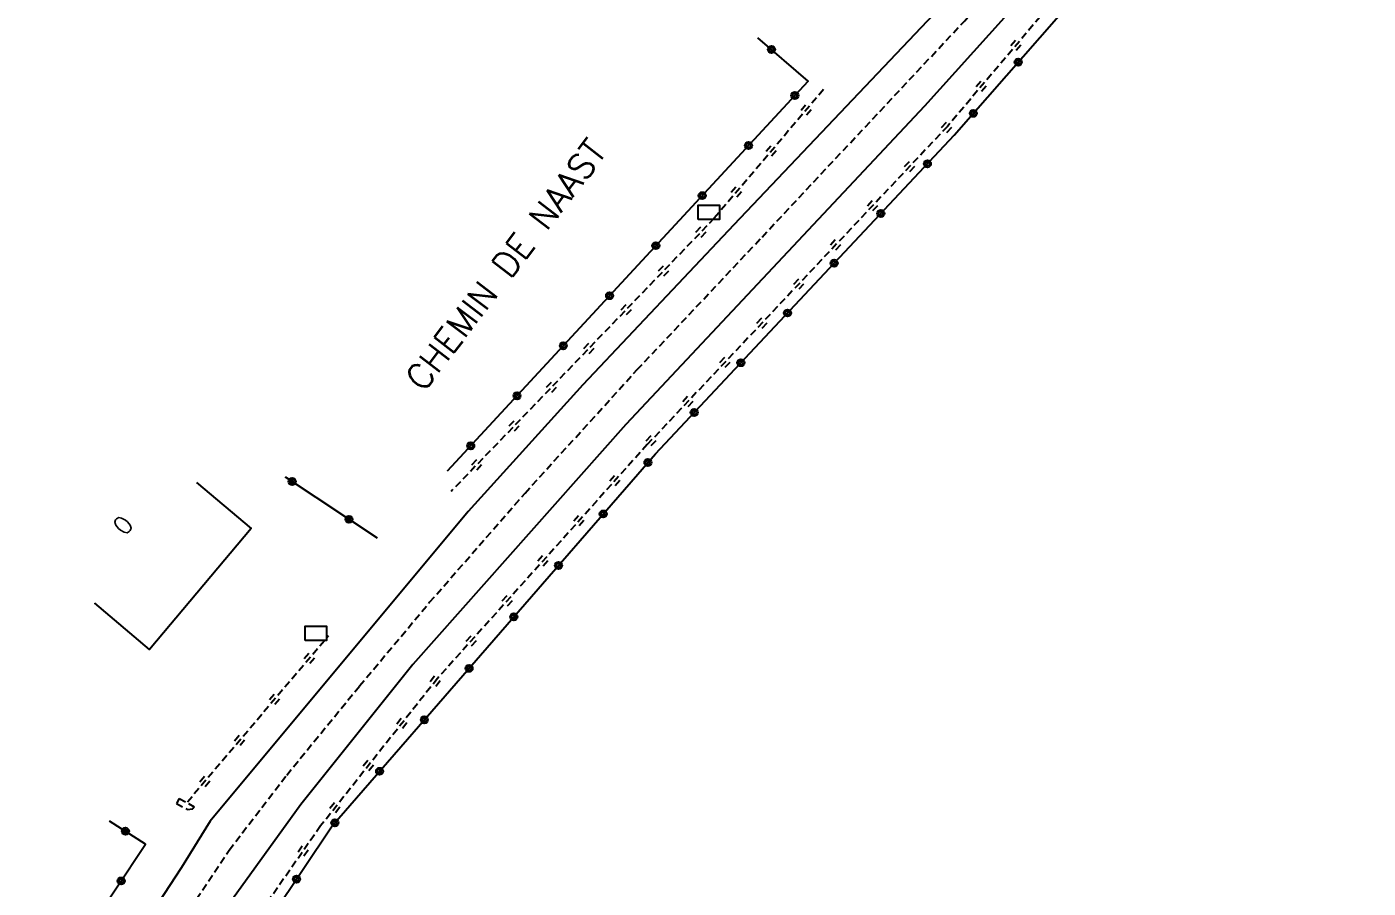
# Model space of a CAD drawing. Header units: millimetres. Extents: x 133016 to 134000, y 142000 to 143000.
# Drawn here: x 133178.5 to 133272, y 142117.4 to 142177.4 of the extents above; entities that cross this region are included whole.
import ezdxf
from ezdxf.enums import TextEntityAlignment as Align

# ---------------------------------------------------------------- set-up
doc = ezdxf.new("R2010")
doc.units = ezdxf.units.MM
doc.linetypes.add('DASHED', pattern=[0.75, 0.5, -0.25])
doc.layers.get('0').update_dxf_attribs({"linetype": 'CONTINUOUS'})
for name, color, linetype in [('W0001', 6, 'DASHED'), ('W0008', 7, 'CONTINUOUS'), ('W0100', 7, 'CONTINUOUS'), ('W0112', 1, 'DASHED'), ('W0220', 5, 'DASHED'), ('W0322', 7, 'CONTINUOUS'), ('W0989', 7, 'CONTINUOUS'), ('W0991', 7, 'CONTINUOUS'), ('W1471', 7, 'CONTINUOUS')]:
    doc.layers.add(name, color=color, linetype=linetype)
doc.styles.get("Standard").update_dxf_attribs({"font": 'romans.shx', "width": 0.85})

# ---------------------------------------------------------------- blocks, each defined once
blk = doc.blocks.new('t322o')
at = {"color": 0, "linetype": 'Continuous'}
for radius in [0.25, 0.15]:
    blk.add_circle((0, 0), radius, dxfattribs=at)
blk = doc.blocks.new('T1471')
at = {"color": 0, "linetype": 'Continuous', "flags": 128}
blk.add_lwpolyline([(-0.75, -0.5), (-0.75, 0.5), (0.75, 0.5), (0.75, -0.5), (-0.75, -0.5)], dxfattribs=at)
blk = doc.blocks.new('t220o')
at = {"color": 0, "linetype": 'Continuous'}
for p, q in [((-0.25, 0.25), (0.25, 0.25)), ((-0.25, -0.25), (0.25, -0.25))]:
    blk.add_line(p, q, dxfattribs=at)

msp = doc.modelspace()

# ---------------------------------------------------------------- linework, layer by layer
at = {"layer": 'W0001'}
msp.add_lwpolyline([(133188.642, 142114.174), (133192.598, 142120.07), (133196.604, 142125.294), (133201.686, 142131.51), (133206.568, 142137.33), (133213.214, 142144.934), (133221.037, 142153.536), (133229.732, 142162.77), (133243.856, 142177.84), (133253.13, 142188.224), (133258.126, 142193.887), (133264.276, 142201.178), (133284.127, 142224.764), (133291.728, 142233.092), (133295.448, 142236.248), (133305.956, 142242.938)], dxfattribs=at)
at = {"layer": 'W0008'}
for points in [[(133295.726, 142255.216), (133296.772, 142252.564), (133296.738, 142251.96), (133297.508, 142250.077), (133297.93, 142248.682), (133297.952, 142247.126), (133297.614, 142245.788), (133297.035, 142244.634), (133296.243, 142243.508), (133295.142, 142242.165), (133294.052, 142240.882), (133279.483, 142223.858), (133270.28, 142213.086), (133261.755, 142203.057), (133262.113, 142202.742), (133261.204, 142200.571), (133245.157, 142181.967), (133227.761, 142163.623), (133217.239, 142152.488), (133209.247, 142143.656), (133191.278, 142122.075), (133189.278, 142118.868), (133180.253, 142105.102)], [(133282.863, 142218.789), (133269.263, 142202.972), (133267.665, 142201.086), (133260.227, 142192.397), (133259.834, 142192.744), (133241.049, 142171.887), (133220.245, 142149.71), (133205.386, 142132.989), (133197.579, 142123.254), (133191.314, 142114.569)]]:
    msp.add_lwpolyline(points, dxfattribs=at)
at = {"layer": 'W0100'}
msp.add_lwpolyline([(133190.312, 142145.68), (133194.137, 142142.461), (133187.051, 142134.04), (133183.226, 142137.26), (133183.226, 142137.26), (133183.226, 142137.26), (133183.226, 142137.26), (133183.226, 142137.26), (133183.226, 142137.26), (133183.226, 142137.26), (133183.226, 142137.26), (133183.226, 142137.26), (133183.226, 142137.26), (133183.226, 142137.26), (133183.226, 142137.26), (133183.226, 142137.26), (133183.226, 142137.26), (133183.226, 142137.26), (133183.226, 142137.26), (133183.226, 142137.26), (133183.226, 142137.26), (133183.226, 142137.26), (133183.226, 142137.26), (133183.226, 142137.26), (133183.226, 142137.26), (133183.226, 142137.26), (133183.226, 142137.26), (133183.226, 142137.26), (133183.226, 142137.26), (133183.226, 142137.26), (133183.226, 142137.26), (133183.226, 142137.26), (133183.226, 142137.26), (133183.226, 142137.26), (133183.226, 142137.26), (133183.226, 142137.26), (133183.226, 142137.26), (133183.226, 142137.26), (133183.226, 142137.26), (133183.226, 142137.26), (133183.226, 142137.26), (133183.226, 142137.26), (133183.226, 142137.26), (133183.226, 142137.26), (133183.226, 142137.26), (133183.226, 142137.26), (133183.226, 142137.26), (133183.226, 142137.26), (133183.226, 142137.26), (133183.226, 142137.26), (133183.226, 142137.26), (133183.226, 142137.26), (133183.226, 142137.26), (133183.226, 142137.26), (133183.226, 142137.26), (133183.226, 142137.26), (133183.226, 142137.26), (133183.226, 142137.26), (133183.226, 142137.26), (133183.226, 142137.26), (133183.226, 142137.26), (133183.226, 142137.26), (133183.226, 142137.26), (133183.226, 142137.26), (133183.226, 142137.26), (133183.226, 142137.26), (133183.226, 142137.26), (133183.226, 142137.26), (133183.226, 142137.26), (133183.226, 142137.26), (133183.226, 142137.26), (133183.226, 142137.26), (133183.226, 142137.26), (133183.226, 142137.26), (133183.226, 142137.26), (133183.226, 142137.26), (133183.226, 142137.26), (133183.226, 142137.26), (133183.226, 142137.26), (133183.226, 142137.26), (133183.226, 142137.26), (133183.226, 142137.26), (133183.226, 142137.26), (133183.226, 142137.26), (133183.226, 142137.26), (133183.226, 142137.26), (133183.226, 142137.26), (133183.226, 142137.26), (133183.226, 142137.26), (133183.226, 142137.26), (133183.226, 142137.26), (133183.226, 142137.26), (133183.226, 142137.26), (133183.226, 142137.26), (133183.226, 142137.26), (133183.226, 142137.26), (133183.226, 142137.26), (133183.226, 142137.26), (133183.226, 142137.26), (133183.226, 142137.26), (133183.226, 142137.26), (133183.226, 142137.26), (133183.226, 142137.26), (133183.226, 142137.26), (133183.226, 142137.26), (133183.226, 142137.26), (133183.226, 142137.26), (133183.226, 142137.26), (133183.226, 142137.26), (133183.226, 142137.26), (133183.226, 142137.26), (133183.226, 142137.26), (133183.226, 142137.26), (133183.226, 142137.26), (133183.226, 142137.26), (133183.226, 142137.26), (133183.226, 142137.26), (133183.226, 142137.26), (133183.226, 142137.26), (133183.226, 142137.26)], dxfattribs=at)
at = {"layer": 'W0112'}
for points in [[(133189.11, 142123.676), (133188.916, 142123.327), (133189.671, 142122.907), (133190.069, 142122.948), (133190.069, 142122.948), (133190.069, 142122.948), (133190.069, 142122.948), (133190.069, 142122.948), (133190.069, 142122.948), (133190.069, 142122.948), (133190.069, 142122.948), (133190.069, 142122.948), (133190.069, 142122.948), (133190.069, 142122.948), (133190.069, 142122.948), (133190.069, 142122.948), (133190.069, 142122.948), (133190.069, 142122.948), (133190.069, 142122.948), (133190.069, 142122.948), (133190.069, 142122.948), (133190.069, 142122.948), (133190.069, 142122.948), (133190.069, 142122.948), (133190.069, 142122.948), (133190.069, 142122.948), (133190.069, 142122.948), (133190.069, 142122.948), (133190.069, 142122.948), (133190.069, 142122.948), (133190.069, 142122.948), (133190.069, 142122.948), (133190.069, 142122.948), (133190.069, 142122.948), (133190.069, 142122.948), (133190.069, 142122.948), (133190.069, 142122.948), (133190.069, 142122.948), (133190.069, 142122.948), (133190.069, 142122.948), (133190.069, 142122.948), (133190.069, 142122.948), (133190.069, 142122.948), (133190.069, 142122.948), (133190.069, 142122.948), (133190.069, 142122.948), (133190.069, 142122.948), (133190.069, 142122.948), (133190.069, 142122.948), (133190.069, 142122.948), (133190.069, 142122.948), (133190.069, 142122.948), (133190.069, 142122.948), (133190.069, 142122.948), (133190.069, 142122.948), (133190.069, 142122.948), (133190.069, 142122.948), (133190.069, 142122.948), (133190.069, 142122.948), (133190.069, 142122.948), (133190.069, 142122.948), (133190.069, 142122.948), (133190.069, 142122.948), (133190.069, 142122.948), (133190.069, 142122.948), (133190.069, 142122.948), (133190.069, 142122.948), (133190.069, 142122.948), (133190.069, 142122.948), (133190.069, 142122.948), (133190.069, 142122.948), (133190.069, 142122.948), (133190.069, 142122.948), (133190.069, 142122.948), (133190.069, 142122.948), (133190.069, 142122.948), (133190.069, 142122.948), (133190.069, 142122.948), (133190.069, 142122.948), (133190.069, 142122.948), (133190.069, 142122.948), (133190.069, 142122.948), (133190.069, 142122.948), (133190.069, 142122.948), (133190.069, 142122.948), (133190.069, 142122.948), (133190.069, 142122.948), (133190.069, 142122.948), (133190.069, 142122.948), (133190.069, 142122.948), (133190.069, 142122.948), (133190.069, 142122.948), (133190.069, 142122.948), (133190.069, 142122.948), (133190.069, 142122.948), (133190.069, 142122.948), (133190.069, 142122.948), (133190.069, 142122.948), (133190.069, 142122.948), (133190.069, 142122.948), (133190.069, 142122.948), (133190.069, 142122.948), (133190.069, 142122.948), (133190.069, 142122.948), (133190.069, 142122.948), (133190.069, 142122.948), (133190.069, 142122.948), (133190.069, 142122.948), (133190.069, 142122.948), (133190.069, 142122.948), (133190.069, 142122.948), (133190.069, 142122.948), (133190.069, 142122.948), (133190.069, 142122.948), (133190.069, 142122.948), (133190.069, 142122.948), (133190.069, 142122.948), (133190.069, 142122.948), (133190.069, 142122.948), (133190.069, 142122.948)], [(133189.11, 142123.676), (133190.168, 142123.089), (133190.069, 142122.948), (133190.069, 142122.948), (133190.069, 142122.948), (133190.069, 142122.948), (133190.069, 142122.948), (133190.069, 142122.948), (133190.069, 142122.948), (133190.069, 142122.948), (133190.069, 142122.948), (133190.069, 142122.948), (133190.069, 142122.948), (133190.069, 142122.948), (133190.069, 142122.948), (133190.069, 142122.948), (133190.069, 142122.948), (133190.069, 142122.948), (133190.069, 142122.948), (133190.069, 142122.948), (133190.069, 142122.948), (133190.069, 142122.948), (133190.069, 142122.948), (133190.069, 142122.948), (133190.069, 142122.948), (133190.069, 142122.948), (133190.069, 142122.948), (133190.069, 142122.948), (133190.069, 142122.948), (133190.069, 142122.948), (133190.069, 142122.948), (133190.069, 142122.948), (133190.069, 142122.948), (133190.069, 142122.948), (133190.069, 142122.948), (133190.069, 142122.948), (133190.069, 142122.948), (133190.069, 142122.948), (133190.069, 142122.948), (133190.069, 142122.948), (133190.069, 142122.948), (133190.069, 142122.948), (133190.069, 142122.948), (133190.069, 142122.948), (133190.069, 142122.948), (133190.069, 142122.948), (133190.069, 142122.948), (133190.069, 142122.948), (133190.069, 142122.948), (133190.069, 142122.948), (133190.069, 142122.948), (133190.069, 142122.948), (133190.069, 142122.948), (133190.069, 142122.948), (133190.069, 142122.948), (133190.069, 142122.948), (133190.069, 142122.948), (133190.069, 142122.948), (133190.069, 142122.948), (133190.069, 142122.948), (133190.069, 142122.948), (133190.069, 142122.948), (133190.069, 142122.948), (133190.069, 142122.948), (133190.069, 142122.948), (133190.069, 142122.948), (133190.069, 142122.948), (133190.069, 142122.948), (133190.069, 142122.948), (133190.069, 142122.948), (133190.069, 142122.948), (133190.069, 142122.948), (133190.069, 142122.948), (133190.069, 142122.948), (133190.069, 142122.948), (133190.069, 142122.948), (133190.069, 142122.948), (133190.069, 142122.948), (133190.069, 142122.948), (133190.069, 142122.948), (133190.069, 142122.948), (133190.069, 142122.948), (133190.069, 142122.948), (133190.069, 142122.948), (133190.069, 142122.948), (133190.069, 142122.948), (133190.069, 142122.948), (133190.069, 142122.948), (133190.069, 142122.948), (133190.069, 142122.948), (133190.069, 142122.948), (133190.069, 142122.948), (133190.069, 142122.948), (133190.069, 142122.948), (133190.069, 142122.948), (133190.069, 142122.948), (133190.069, 142122.948), (133190.069, 142122.948), (133190.069, 142122.948), (133190.069, 142122.948), (133190.069, 142122.948), (133190.069, 142122.948), (133190.069, 142122.948), (133190.069, 142122.948), (133190.069, 142122.948), (133190.069, 142122.948), (133190.069, 142122.948), (133190.069, 142122.948), (133190.069, 142122.948), (133190.069, 142122.948), (133190.069, 142122.948), (133190.069, 142122.948), (133190.069, 142122.948), (133190.069, 142122.948), (133190.069, 142122.948), (133190.069, 142122.948), (133190.069, 142122.948), (133190.069, 142122.948), (133190.069, 142122.948), (133190.069, 142122.948)]]:
    msp.add_lwpolyline(points, dxfattribs=at)
at = {"layer": 'W0220'}
for points in [[(133260.745, 142191.856), (133242.649, 142170.478), (133221.737, 142148.316), (133207.112, 142132.024), (133198.967, 142121.75), (133184.093, 142100.424)], [(133234.013, 142173.038), (133226.404, 142164.084), (133208.069, 142145.057), (133208.069, 142145.057), (133208.069, 142145.057), (133208.069, 142145.057), (133208.069, 142145.057), (133208.069, 142145.057), (133208.069, 142145.057), (133208.069, 142145.057), (133208.069, 142145.057), (133208.069, 142145.057), (133208.069, 142145.057), (133208.069, 142145.057), (133208.069, 142145.057), (133208.069, 142145.057), (133208.069, 142145.057), (133208.069, 142145.057), (133208.069, 142145.057), (133208.069, 142145.057), (133208.069, 142145.057), (133208.069, 142145.057), (133208.069, 142145.057), (133208.069, 142145.057), (133208.069, 142145.057), (133208.069, 142145.057), (133208.069, 142145.057), (133208.069, 142145.057), (133208.069, 142145.057), (133208.069, 142145.057), (133208.069, 142145.057), (133208.069, 142145.057), (133208.069, 142145.057), (133208.069, 142145.057), (133208.069, 142145.057), (133208.069, 142145.057), (133208.069, 142145.057), (133208.069, 142145.057), (133208.069, 142145.057), (133208.069, 142145.057), (133208.069, 142145.057), (133208.069, 142145.057), (133208.069, 142145.057), (133208.069, 142145.057), (133208.069, 142145.057), (133208.069, 142145.057), (133208.069, 142145.057), (133208.069, 142145.057), (133208.069, 142145.057), (133208.069, 142145.057), (133208.069, 142145.057), (133208.069, 142145.057), (133208.069, 142145.057), (133208.069, 142145.057), (133208.069, 142145.057), (133208.069, 142145.057), (133208.069, 142145.057), (133208.069, 142145.057), (133208.069, 142145.057), (133208.069, 142145.057), (133208.069, 142145.057), (133208.069, 142145.057), (133208.069, 142145.057), (133208.069, 142145.057), (133208.069, 142145.057), (133208.069, 142145.057), (133208.069, 142145.057), (133208.069, 142145.057), (133208.069, 142145.057), (133208.069, 142145.057), (133208.069, 142145.057), (133208.069, 142145.057), (133208.069, 142145.057), (133208.069, 142145.057), (133208.069, 142145.057), (133208.069, 142145.057), (133208.069, 142145.057), (133208.069, 142145.057), (133208.069, 142145.057), (133208.069, 142145.057), (133208.069, 142145.057), (133208.069, 142145.057), (133208.069, 142145.057), (133208.069, 142145.057), (133208.069, 142145.057), (133208.069, 142145.057), (133208.069, 142145.057), (133208.069, 142145.057), (133208.069, 142145.057), (133208.069, 142145.057), (133208.069, 142145.057), (133208.069, 142145.057), (133208.069, 142145.057), (133208.069, 142145.057), (133208.069, 142145.057), (133208.069, 142145.057), (133208.069, 142145.057), (133208.069, 142145.057), (133208.069, 142145.057), (133208.069, 142145.057), (133208.069, 142145.057)], [(133208.069, 142145.057), (133208.069, 142145.057), (133208.069, 142145.057), (133208.069, 142145.057), (133208.069, 142145.057), (133208.069, 142145.057), (133208.069, 142145.057), (133208.069, 142145.057), (133208.069, 142145.057), (133208.069, 142145.057), (133208.069, 142145.057), (133208.069, 142145.057), (133208.069, 142145.057), (133208.069, 142145.057), (133208.069, 142145.057), (133208.069, 142145.057), (133208.069, 142145.057), (133208.069, 142145.057), (133208.069, 142145.057), (133208.069, 142145.057)], [(133189.683, 142123.434), (133189.683, 142123.434), (133189.683, 142123.434), (133189.683, 142123.434), (133189.683, 142123.434), (133189.683, 142123.434), (133189.683, 142123.434), (133189.683, 142123.434), (133189.683, 142123.434), (133189.683, 142123.434), (133189.683, 142123.434), (133189.683, 142123.434), (133189.683, 142123.434), (133189.683, 142123.434), (133189.683, 142123.434), (133189.683, 142123.434), (133189.683, 142123.434), (133189.683, 142123.434), (133189.683, 142123.434), (133199.514, 142135.01)], [(133189.683, 142123.434), (133189.683, 142123.434), (133189.683, 142123.434), (133189.683, 142123.434), (133189.683, 142123.434), (133189.683, 142123.434), (133189.683, 142123.434), (133189.683, 142123.434), (133189.683, 142123.434), (133189.683, 142123.434), (133189.683, 142123.434), (133189.683, 142123.434), (133189.683, 142123.434), (133189.683, 142123.434), (133189.683, 142123.434), (133189.683, 142123.434), (133189.683, 142123.434), (133189.683, 142123.434), (133189.683, 142123.434), (133189.683, 142123.434), (133189.683, 142123.434), (133189.683, 142123.434), (133189.683, 142123.434), (133189.683, 142123.434), (133189.683, 142123.434), (133189.683, 142123.434), (133189.683, 142123.434), (133189.683, 142123.434), (133189.683, 142123.434), (133189.683, 142123.434), (133189.683, 142123.434), (133189.683, 142123.434), (133189.683, 142123.434), (133189.683, 142123.434), (133189.683, 142123.434), (133189.683, 142123.434), (133189.683, 142123.434), (133189.683, 142123.434), (133189.683, 142123.434), (133189.683, 142123.434), (133189.683, 142123.434), (133189.683, 142123.434), (133189.683, 142123.434), (133189.683, 142123.434), (133189.683, 142123.434), (133189.683, 142123.434), (133189.683, 142123.434), (133189.683, 142123.434), (133189.683, 142123.434), (133189.683, 142123.434), (133189.683, 142123.434), (133189.683, 142123.434), (133189.683, 142123.434), (133189.683, 142123.434), (133189.683, 142123.434), (133189.683, 142123.434), (133189.683, 142123.434), (133189.683, 142123.434), (133189.683, 142123.434), (133189.683, 142123.434), (133189.683, 142123.434), (133189.683, 142123.434), (133189.683, 142123.434), (133189.683, 142123.434), (133189.683, 142123.434), (133189.683, 142123.434), (133189.683, 142123.434), (133189.683, 142123.434), (133189.683, 142123.434), (133189.683, 142123.434), (133189.683, 142123.434), (133189.683, 142123.434), (133189.683, 142123.434), (133189.683, 142123.434), (133189.683, 142123.434), (133189.683, 142123.434), (133189.683, 142123.434), (133189.683, 142123.434), (133189.683, 142123.434), (133189.683, 142123.434), (133189.683, 142123.434), (133189.683, 142123.434), (133189.683, 142123.434), (133189.683, 142123.434), (133189.683, 142123.434), (133189.683, 142123.434), (133189.683, 142123.434), (133189.683, 142123.434), (133189.683, 142123.434), (133189.683, 142123.434), (133189.683, 142123.434), (133189.683, 142123.434), (133189.683, 142123.434), (133189.683, 142123.434), (133189.683, 142123.434), (133189.683, 142123.434), (133189.683, 142123.434), (133189.683, 142123.434), (133189.683, 142123.434), (133189.683, 142123.434), (133189.683, 142123.434)]]:
    msp.add_lwpolyline(points, dxfattribs=at)
at = {"layer": 'W0322'}
for points in [[(133185.386, 142100.297), (133185.386, 142100.297), (133185.386, 142100.297), (133185.386, 142100.297), (133185.386, 142100.297), (133185.386, 142100.297), (133185.386, 142100.297), (133185.386, 142100.297), (133185.386, 142100.297), (133185.386, 142100.297), (133185.386, 142100.297), (133185.386, 142100.297), (133185.386, 142100.297), (133185.386, 142100.297), (133185.386, 142100.297), (133185.386, 142100.297), (133199.779, 142121.763), (133222.303, 142147.671), (133243.123, 142169.867), (133261.035, 142190.299)], [(133207.816, 142146.483), (133207.816, 142146.483), (133207.816, 142146.483), (133207.816, 142146.483), (133207.816, 142146.483), (133207.816, 142146.483), (133207.816, 142146.483), (133207.816, 142146.483), (133207.816, 142146.483), (133207.816, 142146.483), (133207.816, 142146.483), (133207.816, 142146.483), (133207.816, 142146.483), (133207.816, 142146.483), (133207.816, 142146.483), (133207.816, 142146.483), (133207.816, 142146.483), (133207.816, 142146.483), (133232.946, 142173.634), (133229.443, 142176.646)], [(133202.924, 142141.796), (133196.526, 142146.046), (133196.526, 142146.046), (133196.526, 142146.046), (133196.526, 142146.046), (133196.526, 142146.046), (133196.526, 142146.046), (133196.526, 142146.046), (133196.526, 142146.046), (133196.526, 142146.046), (133196.526, 142146.046), (133196.526, 142146.046), (133196.526, 142146.046), (133196.526, 142146.046), (133196.526, 142146.046), (133196.526, 142146.046), (133196.526, 142146.046), (133196.526, 142146.046), (133196.526, 142146.046), (133196.526, 142146.046), (133196.526, 142146.046), (133196.526, 142146.046), (133196.526, 142146.046), (133196.526, 142146.046), (133196.526, 142146.046), (133196.526, 142146.046), (133196.526, 142146.046), (133196.526, 142146.046), (133196.526, 142146.046), (133196.526, 142146.046), (133196.526, 142146.046), (133196.526, 142146.046), (133196.526, 142146.046), (133196.526, 142146.046), (133196.526, 142146.046), (133196.526, 142146.046), (133196.526, 142146.046), (133196.526, 142146.046), (133196.526, 142146.046), (133196.526, 142146.046), (133196.526, 142146.046), (133196.526, 142146.046), (133196.526, 142146.046), (133196.526, 142146.046), (133196.526, 142146.046), (133196.526, 142146.046), (133196.526, 142146.046), (133196.526, 142146.046), (133196.526, 142146.046), (133196.526, 142146.046), (133196.526, 142146.046), (133196.526, 142146.046), (133196.526, 142146.046), (133196.526, 142146.046), (133196.526, 142146.046), (133196.526, 142146.046), (133196.526, 142146.046), (133196.526, 142146.046), (133196.526, 142146.046), (133196.526, 142146.046), (133196.526, 142146.046), (133196.526, 142146.046), (133196.526, 142146.046), (133196.526, 142146.046), (133196.526, 142146.046), (133196.526, 142146.046), (133196.526, 142146.046), (133196.526, 142146.046), (133196.526, 142146.046), (133196.526, 142146.046), (133196.526, 142146.046), (133196.526, 142146.046), (133196.526, 142146.046), (133196.526, 142146.046), (133196.526, 142146.046), (133196.526, 142146.046), (133196.526, 142146.046), (133196.526, 142146.046), (133196.526, 142146.046), (133196.526, 142146.046), (133196.526, 142146.046), (133196.526, 142146.046), (133196.526, 142146.046), (133196.526, 142146.046), (133196.526, 142146.046), (133196.526, 142146.046), (133196.526, 142146.046), (133196.526, 142146.046), (133196.526, 142146.046), (133196.526, 142146.046), (133196.526, 142146.046), (133196.526, 142146.046), (133196.526, 142146.046), (133196.526, 142146.046), (133196.526, 142146.046), (133196.526, 142146.046), (133196.526, 142146.046), (133196.526, 142146.046), (133196.526, 142146.046), (133196.526, 142146.046), (133196.526, 142146.046)], [(133196.526, 142146.046), (133196.526, 142146.046), (133196.526, 142146.046), (133196.526, 142146.046), (133196.526, 142146.046), (133196.526, 142146.046), (133196.526, 142146.046), (133196.526, 142146.046), (133196.526, 142146.046), (133196.526, 142146.046), (133196.526, 142146.046), (133196.526, 142146.046), (133196.526, 142146.046), (133196.526, 142146.046), (133196.526, 142146.046), (133196.526, 142146.046), (133196.526, 142146.046), (133196.526, 142146.046), (133196.526, 142146.046), (133196.526, 142146.046)], [(133207.816, 142146.483), (133207.816, 142146.483), (133207.816, 142146.483), (133207.816, 142146.483), (133207.816, 142146.483), (133207.816, 142146.483), (133207.816, 142146.483), (133207.816, 142146.483), (133207.816, 142146.483), (133207.816, 142146.483), (133207.816, 142146.483), (133207.816, 142146.483), (133207.816, 142146.483), (133207.816, 142146.483), (133207.816, 142146.483), (133207.816, 142146.483), (133207.816, 142146.483), (133207.816, 142146.483), (133207.816, 142146.483), (133207.816, 142146.483), (133207.816, 142146.483), (133207.816, 142146.483), (133207.816, 142146.483), (133207.816, 142146.483), (133207.816, 142146.483), (133207.816, 142146.483), (133207.816, 142146.483), (133207.816, 142146.483), (133207.816, 142146.483), (133207.816, 142146.483), (133207.816, 142146.483), (133207.816, 142146.483), (133207.816, 142146.483), (133207.816, 142146.483), (133207.816, 142146.483), (133207.816, 142146.483), (133207.816, 142146.483), (133207.816, 142146.483), (133207.816, 142146.483), (133207.816, 142146.483), (133207.816, 142146.483), (133207.816, 142146.483), (133207.816, 142146.483), (133207.816, 142146.483), (133207.816, 142146.483), (133207.816, 142146.483), (133207.816, 142146.483), (133207.816, 142146.483), (133207.816, 142146.483), (133207.816, 142146.483), (133207.816, 142146.483), (133207.816, 142146.483), (133207.816, 142146.483), (133207.816, 142146.483), (133207.816, 142146.483), (133207.816, 142146.483), (133207.816, 142146.483), (133207.816, 142146.483), (133207.816, 142146.483), (133207.816, 142146.483), (133207.816, 142146.483), (133207.816, 142146.483), (133207.816, 142146.483), (133207.816, 142146.483), (133207.816, 142146.483), (133207.816, 142146.483), (133207.816, 142146.483), (133207.816, 142146.483), (133207.816, 142146.483), (133207.816, 142146.483), (133207.816, 142146.483), (133207.816, 142146.483), (133207.816, 142146.483), (133207.816, 142146.483), (133207.816, 142146.483), (133207.816, 142146.483), (133207.816, 142146.483), (133207.816, 142146.483), (133207.816, 142146.483), (133207.816, 142146.483), (133207.816, 142146.483), (133207.816, 142146.483), (133207.816, 142146.483), (133207.816, 142146.483), (133207.816, 142146.483), (133207.816, 142146.483), (133207.816, 142146.483), (133207.816, 142146.483), (133207.816, 142146.483), (133207.816, 142146.483), (133207.816, 142146.483), (133207.816, 142146.483), (133207.816, 142146.483), (133207.816, 142146.483), (133207.816, 142146.483), (133207.816, 142146.483), (133207.816, 142146.483), (133207.816, 142146.483), (133207.816, 142146.483), (133207.816, 142146.483), (133207.816, 142146.483)], [(133178.496, 142108.032), (133178.496, 142108.032), (133178.496, 142108.032), (133178.496, 142108.032), (133178.496, 142108.032), (133178.496, 142108.032), (133178.496, 142108.032), (133178.496, 142108.032), (133178.496, 142108.032), (133178.496, 142108.032), (133178.496, 142108.032), (133178.496, 142108.032), (133178.496, 142108.032), (133178.496, 142108.032), (133178.496, 142108.032), (133178.496, 142108.032), (133178.496, 142108.032), (133178.496, 142108.032), (133186.775, 142120.485), (133184.263, 142122.089)]]:
    msp.add_lwpolyline(points, dxfattribs=at)

# ---------------------------------------------------------------- block references
at = {"layer": 'W0220'}
for p, rotation in [((133247.419, 142176.114), 229.7528626073811), ((133244.997, 142173.251), 229.7528626073811), ((133232.799, 142171.609), 229.6425175582561), ((133242.569, 142170.393), 226.6623212199692), ((133230.371, 142168.752), 229.6425175582561), ((133239.996, 142167.666), 226.6623212199692), ((133227.942, 142165.894), 229.6425175582561), ((133237.422, 142164.938), 226.6623212199692), ((133225.45, 142163.094), 226.0610793584836), ((133234.848, 142162.211), 226.6623212199692), ((133222.848, 142160.394), 226.0610793584836), ((133232.275, 142159.484), 226.6623212199692), ((133220.246, 142157.694), 226.0610793584836), ((133229.701, 142156.756), 226.6623212199692), ((133217.644, 142154.993), 226.0610793584836), ((133227.127, 142154.029), 226.6623212199692), ((133215.042, 142152.293), 226.0610793584836), ((133224.554, 142151.301), 226.6623212199692), ((133212.44, 142149.593), 226.0610793584836), ((133221.98, 142148.574), 226.6623212199692), ((133209.838, 142146.892), 226.0610793584836), ((133219.469, 142145.789), 228.0862630161457), ((133216.964, 142142.999), 228.0862630161457), ((133214.459, 142140.208), 228.0862630161457), ((133211.954, 142137.417), 228.0862630161457), ((133209.449, 142134.627), 228.0862630161457), ((133198.179, 142133.438), 49.66011218369831), ((133206.955, 142131.826), 231.5932833183526), ((133195.752, 142130.58), 49.66011218369831), ((133204.626, 142128.888), 231.5932833183526), ((133193.324, 142127.721), 49.66011218369831), ((133202.296, 142125.949), 231.5932833183526), ((133190.897, 142124.863), 49.66011218369831), ((133199.966, 142123.011), 231.5932833183526), ((133197.742, 142119.994), 235.1058142384236)]:
    msp.add_blockref('t220o', p, dxfattribs=dict(at, rotation=rotation))
at = {"layer": 'W0322'}
for p, rotation in [((133230.384, 142175.837), 139.3098336175588), ((133247.584, 142174.956), 48.76003697963726), ((133232.015, 142172.628), 47.2137135890683), ((133244.453, 142171.384), 48.76003697963726), ((133228.788, 142169.142), 47.2137135890683), ((133241.254, 142167.874), 46.83219688299195), ((133225.562, 142165.656), 47.2137135890683), ((133238.004, 142164.41), 46.83219688299195), ((133222.335, 142162.17), 47.2137135890683), ((133234.754, 142160.945), 46.83219688299195), ((133219.109, 142158.684), 47.2137135890683), ((133231.505, 142157.481), 46.83219688299195), ((133215.882, 142155.198), 47.2137135890683), ((133228.255, 142154.017), 46.83219688299195), ((133212.656, 142151.712), 47.2137135890683), ((133225.006, 142150.552), 46.83219688299195), ((133209.429, 142148.226), 47.2137135890683), ((133221.778, 142147.067), 48.99697057213854), ((133196.989, 142145.738), 146.4050942099467), ((133200.946, 142143.11), 146.4050942099467), ((133218.662, 142143.483), 48.99697057213854), ((133215.545, 142139.898), 48.99697057213854), ((133212.429, 142136.313), 48.99697057213854), ((133209.312, 142132.729), 48.99697057213854), ((133206.196, 142129.144), 48.99697057213854), ((133203.079, 142125.559), 48.99697057213854), ((133185.367, 142121.384), 147.4401824420805), ((133199.963, 142121.975), 48.99697057213854), ((133185.07, 142117.921), 56.38319094774026), ((133197.29, 142118.051), 56.15808791032996)]:
    msp.add_blockref('t322o', p, dxfattribs=dict(at, rotation=rotation))
at = {"layer": 'W1471'}
for p in [(133226.018, 142164.486), (133198.635, 142135.174)]:
    msp.add_blockref('T1471', p, dxfattribs=at)

# ---------------------------------------------------------------- texts
at = {"layer": 'W0989'}
msp.add_text('CHEMIN DE NAAST', height=1.75, rotation=52.51736, dxfattribs=at).set_placement((133211.881, 142160.851), align=Align.MIDDLE)
at = {"layer": 'W0991'}
msp.add_text('0', height=1.25, rotation=49.91649, dxfattribs=at).set_placement((133185.192, 142142.702), align=Align.MIDDLE)

doc.saveas('drawing.dxf')
